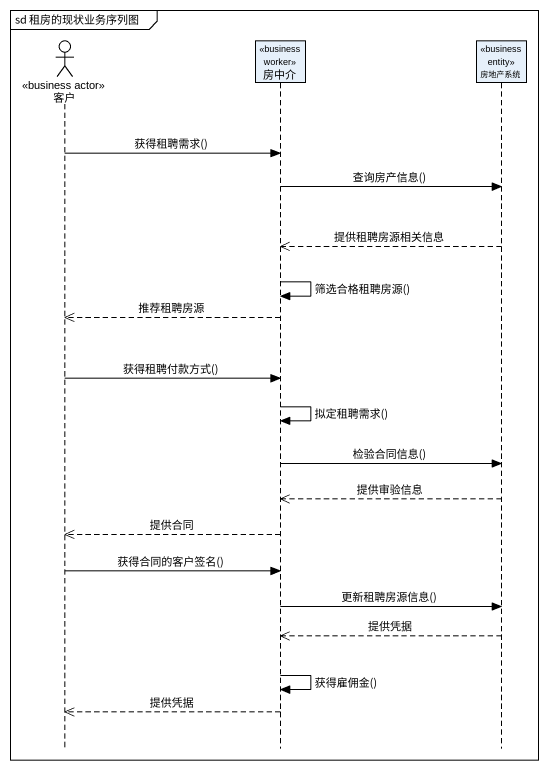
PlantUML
@startuml
mainframe sd 租房的现状业务序列图
hide footbox
actor 客户 <<business actor>>
participant 房中介 <<business worker>>
participant 房地产系统 <<business entity>>

客户 -> 房中介 : 获得租聘需求()
房中介 -> 房地产系统 : 查询房产信息()
房地产系统 -->> 房中介 : 提供租聘房源相关信息
房中介 -> 房中介 : 筛选合格租聘房源()
房中介 -->> 客户 : 推荐租聘房源
客户 -> 房中介 : 获得租聘付款方式()
房中介 -> 房中介 : 拟定租聘需求()
房中介 -> 房地产系统 : 检验合同信息()
房地产系统 -->> 房中介 : 提供审验信息
房中介 -->> 客户 : 提供合同
客户 -> 房中介 : 获得合同的客户签名()
房中介 -> 房地产系统 : 更新租聘房源信息()
房地产系统 -->> 房中介 : 提供凭据
房中介 -> 房中介 : 获得雇佣金()
房中介 -->> 客户 : 提供凭据
@enduml
